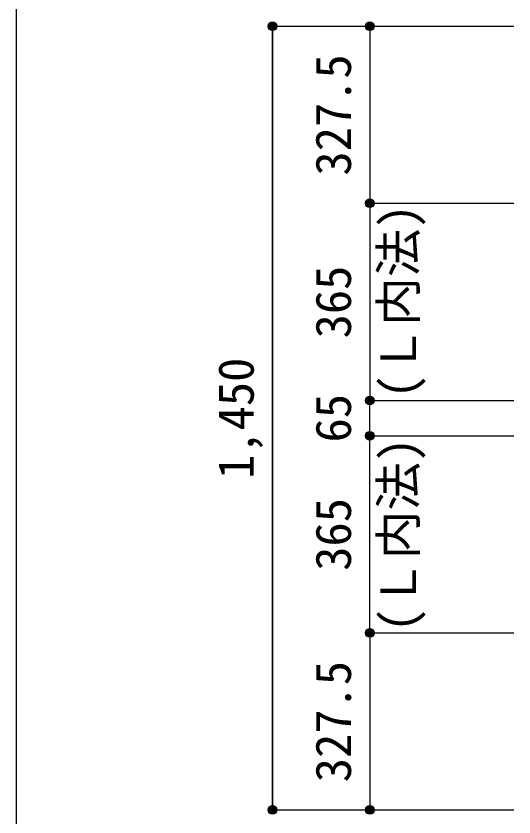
# Model space of a CAD drawing. Units: millimetres at full size, sheet at 1:30. Extents: x -5973 to 5954, y -4195 to 4201.
# Drawn here: x -5973 to -5051, y 1718 to 3200 of the extents above; entities that cross this region are included whole.
import ezdxf
from ezdxf.enums import TextEntityAlignment as Align

# ---------------------------------------------------------------- set-up
doc = ezdxf.new("R2010")
doc.units = ezdxf.units.MM
doc.header["$LTSCALE"] = 30
doc.header["$PDMODE"] = 32
doc.header["$PDSIZE"] = 15
for name, color, linetype in [('0-7_文字', 4, 'Continuous'), ('0-D_寸法', 4, 'Continuous'), ('F-0_枠', 6, 'Continuous')]:
    doc.layers.add(name, color=color, linetype=linetype)
doc.styles.add('ＭＳ ゴシック', font='')
doc.styles.get('ＭＳ ゴシック').set_extended_font_data('MS Gothic')

msp = doc.modelspace()

# ---------------------------------------------------------------- linework, layer by layer
at = {"layer": '0-D_寸法'}
for p, q in [((-5497.84, 3181.03), (-5317.84, 3181.03)), ((-5497.84, 3181.03), (-5317.84, 3181.03)), ((-5497.84, 3181.03), (-5497.84, 1731.03)), ((-5497.84, 1731.03), (-5497.84, 3181.03)), ((-5497.84, 3181.03), (-5497.84, 1731.03)), ((-5317.84, 3181.03), (-5050.8, 3181.03)), ((-5317.84, 3181.03), (-5317.84, 2853.53)), ((-5317.84, 2853.53), (-5317.84, 2488.53)), ((-5317.84, 2853.53), (-5050.8, 2853.53)), ((-5317.84, 2488.53), (-5050.8, 2488.53)), ((-5317.84, 2423.53), (-5317.84, 2488.53)), ((-5317.84, 2423.53), (-5050.8, 2423.53)), ((-5317.84, 2058.53), (-5317.84, 2423.53)), ((-5317.84, 2058.53), (-5050.8, 2058.53)), ((-5317.84, 2058.53), (-5317.84, 1731.03)), ((-5497.84, 1731.03), (-5317.84, 1731.03)), ((-5317.84, 1731.03), (-5050.8, 1731.03))]:
    msp.add_line(p, q, dxfattribs=at)
for centre, radius in [((-5497.84, 3181.03), 8), ((-5497.84, 3181.03), 7.2), ((-5497.84, 3181.03), 6.4), ((-5497.84, 3181.03), 5.6), ((-5317.84, 3181.03), 8), ((-5317.84, 3181.03), 7.2), ((-5317.84, 3181.03), 6.4), ((-5317.84, 3181.03), 5.6), ((-5497.84, 3181.03), 4.8), ((-5497.84, 3181.03), 4), ((-5497.84, 3181.03), 3.2), ((-5497.84, 3181.03), 2.4), ((-5497.84, 3181.03), 1.6), ((-5497.84, 3181.03), 0.8), ((-5317.84, 3181.03), 4.8), ((-5317.84, 3181.03), 4), ((-5317.84, 3181.03), 3.2), ((-5317.84, 3181.03), 2.4), ((-5317.84, 3181.03), 1.6), ((-5317.84, 3181.03), 0.8), ((-5317.84, 2853.53), 8), ((-5317.84, 2853.53), 7.2), ((-5317.84, 2853.53), 6.4), ((-5317.84, 2853.53), 5.6), ((-5317.84, 2853.53), 4.8), ((-5317.84, 2853.53), 4), ((-5317.84, 2853.53), 3.2), ((-5317.84, 2853.53), 2.4), ((-5317.84, 2853.53), 1.6), ((-5317.84, 2853.53), 0.8), ((-5317.84, 2488.53), 8), ((-5317.84, 2488.53), 7.2), ((-5317.84, 2488.53), 6.4), ((-5317.84, 2488.53), 5.6), ((-5317.84, 2488.53), 4.8), ((-5317.84, 2488.53), 4), ((-5317.84, 2488.53), 3.2), ((-5317.84, 2488.53), 2.4), ((-5317.84, 2488.53), 1.6), ((-5317.84, 2488.53), 0.8), ((-5317.84, 2423.53), 8), ((-5317.84, 2423.53), 7.2), ((-5317.84, 2423.53), 6.4), ((-5317.84, 2423.53), 5.6), ((-5317.84, 2423.53), 4.8), ((-5317.84, 2423.53), 4), ((-5317.84, 2423.53), 3.2), ((-5317.84, 2423.53), 2.4), ((-5317.84, 2423.53), 1.6), ((-5317.84, 2423.53), 0.8), ((-5317.84, 2058.53), 8), ((-5317.84, 2058.53), 7.2), ((-5317.84, 2058.53), 6.4), ((-5317.84, 2058.53), 5.6), ((-5317.84, 2058.53), 4.8), ((-5317.84, 2058.53), 4), ((-5317.84, 2058.53), 3.2), ((-5317.84, 2058.53), 2.4), ((-5317.84, 2058.53), 1.6), ((-5317.84, 2058.53), 0.8), ((-5497.84, 1731.03), 8), ((-5497.84, 1731.03), 7.2), ((-5497.84, 1731.03), 6.4), ((-5497.84, 1731.03), 5.6), ((-5497.84, 1731.03), 4.8), ((-5497.84, 1731.03), 4), ((-5497.84, 1731.03), 3.2), ((-5317.84, 1731.03), 8), ((-5317.84, 1731.03), 7.2), ((-5317.84, 1731.03), 6.4), ((-5317.84, 1731.03), 5.6), ((-5317.84, 1731.03), 4.8), ((-5317.84, 1731.03), 4), ((-5317.84, 1731.03), 3.2), ((-5497.84, 1731.03), 2.4), ((-5497.84, 1731.03), 1.6), ((-5497.84, 1731.03), 0.8), ((-5317.84, 1731.03), 2.4), ((-5317.84, 1731.03), 1.6), ((-5317.84, 1731.03), 0.8)]:
    msp.add_circle(centre, radius, dxfattribs=at)
at = {"layer": '0-D_寸法', "color": 7}
for p in [(-5497.84, 3181.03), (-5317.84, 3181.03), (-5317.84, 3181.03), (-5317.84, 2853.53), (-5317.84, 2853.53), (-5317.84, 2488.53), (-5317.84, 2488.53), (-5317.84, 2423.53), (-5317.84, 2423.53), (-5317.84, 2058.53), (-5317.84, 2058.53), (-5497.84, 1731.03), (-5317.84, 1731.03), (-5317.84, 1731.03), (-5317.84, 1731.03)]:
    msp.add_point(p, dxfattribs=at)
at = {"layer": 'F-0_枠'}
msp.add_line((-5972.88, 4201.15), (-5972.88, -4195.24), dxfattribs=at)

# ---------------------------------------------------------------- texts
at = {"layer": '0-7_文字', "style": 'ＭＳ ゴシック'}
for p in [(-5212.27, 2491.98), (-5212.27, 2060.08)]:
    msp.add_text('(Ｌ内法)', height=65.98, rotation=90, dxfattribs=at).set_placement(p, align=Align.BOTTOM_LEFT)
at = {"layer": '0-D_寸法', "style": 'ＭＳ ゴシック'}
for s, p in [('327.5', (-5332.84, 2904.78)), ('365', (-5332.84, 2603.53)), ('1,450', (-5512.84, 2343.53)), ('65', (-5332.84, 2411.03)), ('365', (-5332.84, 2173.53)), ('327.5', (-5332.84, 1782.28))]:
    msp.add_text(s, height=65.98, rotation=90, dxfattribs=at).set_placement(p, align=Align.BOTTOM_LEFT)

doc.saveas('drawing.dxf')
